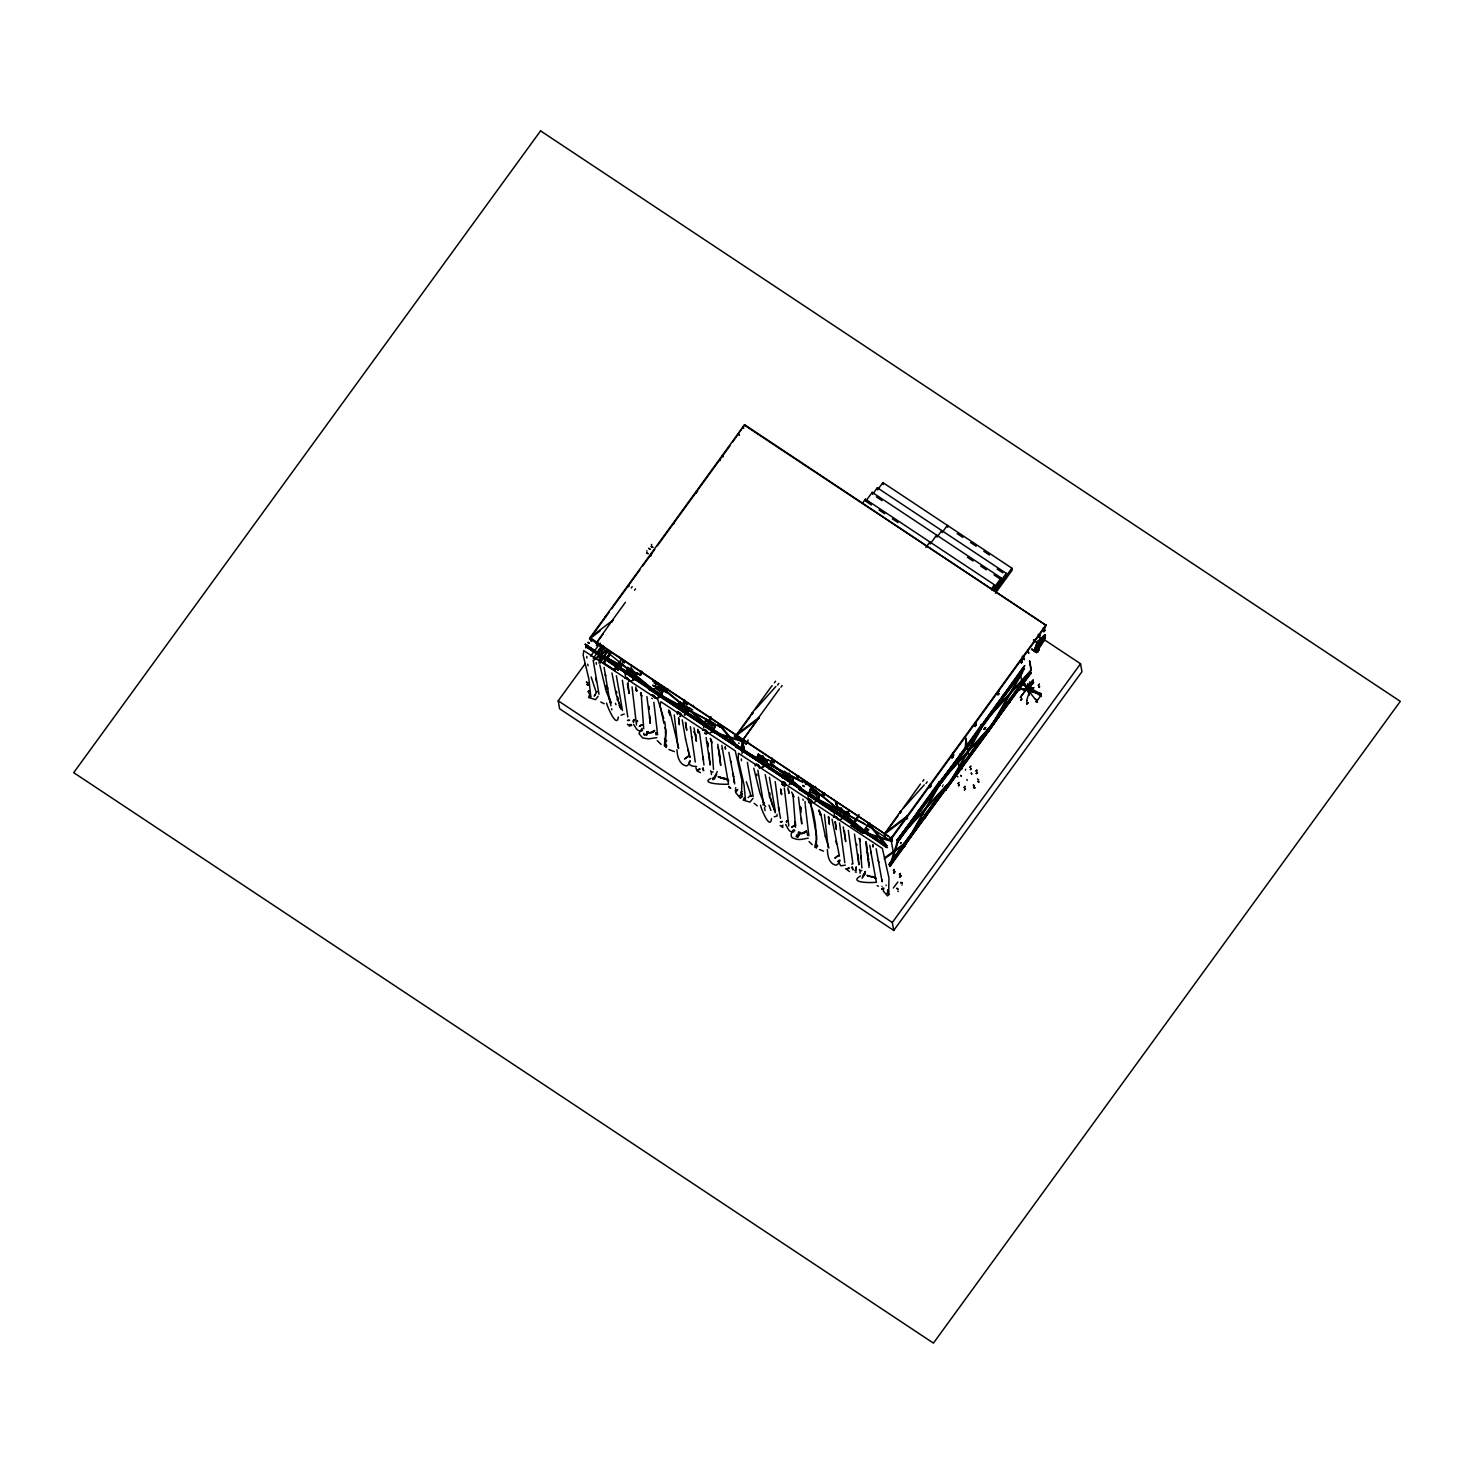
<?xml version="1.0" encoding="UTF-8"?>
<svg xmlns="http://www.w3.org/2000/svg" width="1474" height="1474" viewBox="0 0 1474 1474"><rect width="100%" height="100%" fill="white"/><g stroke="black" fill="none" stroke-linecap="round" stroke-linejoin="round"><path stroke-width="1.5" d="M827.448 849.411C827.43 854.072 828.351 863.174 835.445 865.146C838.614 865.735 842.373 856.689 838.098 861.313M854.809 870.342L855.933 870.379L856.283 866.859L856.154 868.518M856.154 869.642L856.173 867.965L855.731 869.439M1038.562 648.652L1038.138 649.592A30.254 6.117 -56.4 0 1 1039.262 644.322L1039.631 642.498M897.482 839.867L896.671 840.806L897.021 839.83M939.62 782.454C938.072 784.721 940.007 782.676 938.956 783.081L982.053 727.198M1008.474 700.887L987.267 730.588L1030.713 670.633L988.391 731.859M589.416 693.351L588.918 693.572M657.607 734.715L653.848 702.269M882.226 888.564L883.037 888.122L881.894 889.227M959.371 784.905L958.395 785.863M969.984 767.051L970.961 766.111L969.966 767.309M1020.782 699.837L1021.832 698.897L1020.856 700.095M1032.242 681.117L1033.182 680.214L1020.321 697.405L1033.09 680.14L1026.752 700.15M585.786 647.86L586.191 646.883L651.084 690.237C651.434 690.182 650.937 689.427 651.158 690.201M597.191 644.451C596.436 644.138 595.791 647.823 597.596 643.585M742.03 753.693L742.712 741.606L744.61 750.708L742.564 742.546M744.002 740.611C739.948 747.3 746.36 730.993 741.625 748.608M885.524 834.929L884.787 836.882L885.8 835.15M885.856 846.481L886.408 847.476L866.786 833.842M864.575 832.442L886.998 845.726L863.709 832.442L832.921 811.455M886.353 846.813L887.495 847.568L886.261 847.145M889.614 864.39L902.475 845.744M890.241 862.88L888.859 864.759L904.575 843.054L890.259 865.072M892.028 841.378L890.296 840.401M891.991 841.47C890.996 840.069 892.139 838.19 891.733 841.47M894.331 858.181L891.236 840.641C892.894 837.951 891.125 842.465 890.978 840.438M897.869 882.023L893.299 887.993M959.261 767.235L957.566 758.207M960.901 775.416L961.103 775.748M965.839 738.013L968.842 756.033L965.433 738.787M965.525 770.128L965.507 769.299M966.926 779.488L967.165 780.483M971.366 773.095L971.845 774.182L971.219 773.187M1020.174 672.641L1021.758 681.099M1030.197 682.112L1029.368 694.254L1024.098 683.033M1024.872 665.658L1024.375 665.787M1028.299 652.429L1028.981 653.148L1028.06 652.098M1029.349 693.241C1024.006 666.266 1032.463 710.579 1028.207 689.04M1029.497 660.905L1030.879 669.564M1029.018 693.499L1024.504 683.402M1034.011 687.732L1023.675 689.371M744.075 740.685L743.154 741.956M891.015 840.677L892.396 839.056L891.365 840.309M961.251 776.282L960.679 775.453M1027.802 652.171L1028.004 652.595M1039.539 643.733L1041.123 640.471M793.03 794.689L795.499 827.283M1037.678 648.634L1037.936 646.312L1045.084 636.713M637.45 721.726L637.505 720.546M605.151 617.219L605.906 616.685M736.226 735.747C737.553 732.412 735.95 737.203 736.355 734.863L751.574 713.913C752.846 712.974 750.413 715.037 752.919 712.826M998.414 691.896C999.722 689.463 995.834 694.604 998.617 691.767M1044.089 629.14C1042.413 626.247 1043.758 629.269 1044.513 629.14M747.373 762.371L753.196 796.55M1039.078 649.168L1037.272 652.282L1038.341 650.845M1045.25 635.663L1044.624 636.197A29.701 6.007 -56.4 0 0 1040.847 639.587L1039.741 639.329L1036.959 643.106A29.738 6.025 -56.4 0 0 1035.153 651.655L1036.093 651.121M593.138 660.039L598.997 694.236M965.175 749.934L965.857 739.082M1028.907 692.946L1029.607 682.112M1043.887 640.932L1045.435 635.11M605.188 617.256L605.777 616.261M987.912 729.243L988.686 728.414L987.764 729.464M1039.336 641.687C1043.113 637.726 1039.52 643.604 1039.557 641.89M939.786 783.652L939.196 786.158L939.712 783.671L897.076 842.925L898.421 840.825M589.25 690.827L588.181 691.969L589.25 690.864M595.312 694.844L594.243 696.06L597.154 691.601M735.839 787.613L735.397 788.295M741.643 791.759L740.998 792.865M888.343 889.817L887.477 890.941L888.435 889.872M893.391 870.6L894.386 869.384L893.631 870.36M899.453 874.616L900.43 873.4L899.527 874.653M899.84 876.883L900.835 875.685L899.932 876.919M957.989 783.578L959.058 782.473L958.082 783.652M965.433 788.701L964.438 789.861M965.009 786.563L964.051 787.669L964.954 786.361M970.518 769.649L970.813 768.857M976.341 773.518L977.409 772.394L976.341 773.5M1032.592 683.66L1033.514 682.407M1038.415 685.502L1039.317 684.268M598.131 696.281L595.514 699.634L588.55 697.497L589.582 694.973L590.834 696.889L588.845 678.888L583.188 655.211L583.759 650.605L657.809 699.45L663.761 718.538M900.54 811.492L900.338 812.653M589.582 638.832C591.406 636.326 590.374 640.306 589.95 637.874C590.577 638.758 589.416 636.621 591.442 639.366L621.623 663.834L619.983 662.729M713.195 778.585L713.342 777.535L712.955 779.672L717.322 771.528M889.799 866.141L890.646 864.998L889.577 866.233M924.511 815.638L925.69 814.256L903.359 844.473L890.517 865.606M1027.231 700.647L1026.623 701.771M1036.959 649.684L1037.328 647.989L1038.673 648.597M794.781 830.82C793.767 826.398 787.761 837.637 793.878 838.374C799.129 840.917 804.859 838.448 808.249 838.153M610.07 654.051A34.068 6.891 -56.4 0 0 610.66 653.185L610.844 651.674L603.05 662.766L614.842 670.467A34.068 6.891 -56.4 0 0 617.237 667.353M1044.55 638.813L1045.342 634.833L1044.292 635.147M625.916 671.794L625.713 672.439M625.989 672.715L625.326 673.692L627.758 667.409L636.989 673.544L635.036 679.33L635.81 678.335M660.628 696.336L661.347 695.231L660.665 696.354M661.918 695.746L660.665 697.147L663.116 690.882L655.414 685.779M678.022 707.852L678.537 706.967M704.167 725.226L704.793 724.508M704.904 724.268L704.167 724.305M713.637 729.962C712.439 731.251 716.567 730.846 713.25 729.685L684.784 706.138M756.604 758.576L755.849 759.534L757.157 758.852M756.402 759.847L756.346 758.613M765.117 765.669L765.835 764.564L765.153 765.688M765.651 766.038L766.056 765.227M783.284 776.19L781.975 776.816L782.731 775.766M782.049 777.682L784.481 771.418L793.712 777.535L791.28 783.818L792.33 782.805M817.351 800.29L818.07 799.24L817.444 800.327A5.325 2.985 41.6 0 0 814.956 794.191A5.325 2.985 41.6 0 0 809.097 793.933M818.66 799.663L817.407 801.137L819.839 794.873L810.608 788.737L808.157 795.02M834.763 811.898L835.168 811.087A5.325 2.985 41.6 0 1 840.512 811.124A5.325 2.985 41.6 0 1 843.92 817.038L844.233 816.633M844.657 817.315L844.215 817.517M740.998 748.387L742.399 741.956M786.453 822.179L786.784 820.686L786.471 821.644M737.111 737.203L736.65 738.106L737.461 736.263L736.613 738.179L737.7 736.41M833.547 807.255L798.742 789.124L863.819 830.71C868.518 832.957 860.319 828.019 864.446 831.041L886.206 845.486M890.701 840.641L891.696 841.304M940.136 783.947L896.708 840.401M1022.919 671.038L981.592 725.226L1024.135 666.285L1003.37 695.378M980.855 726.332L981.647 724.416L960.901 753.767M939.362 783.357L981.813 727.474L980.965 728.23M1024.356 659.523L1023.14 658.27M1031.284 670.025L1029.773 661.089M650.955 554.924L650.568 556.232L650.937 555.182M958.984 784.905L958.634 785.624M1033.495 640.158L1039.299 644.212L1033.624 639.882M644.857 735.434L645.133 734.273M684.636 703.632L685.17 703.909M711.316 721.56L710.523 721.026M788.737 773.187L789.622 773.647M814.864 790.525L815.73 790.967M748.055 797.6L749.032 796.9M736.779 738.05L737.387 736.742M889.541 864.243L890.093 862.824M715.553 775.748L716.659 774.292L714.337 779.193M797.084 834.708L796.476 836.698M782.934 825.072L782.399 826.988L782.178 825.753M1039.059 649.905L1038.617 648.763M618.325 717.009C616.98 728.911 607.601 707.428 606.551 703.08M629.988 725.097L629.545 724.489M897.703 839.719L939.362 781.552C940.154 781.22 939.012 782.657 939.362 781.552M904.428 842.999L903.267 845.192L903.58 844.178M903.046 845.044L966.004 759.257M903.544 847.2L946.584 785.292L891.015 864.114L897.611 843.294M903.857 846.629L947.045 787.429L924.88 817.738L925.93 816.246M919.131 809.908L918.081 811.4L1023.822 669.03C1023.675 670.136 1025.388 667.98 1023.601 669.491M919.5 812.008L918.376 813.464L919.444 811.934M945.516 786.748L946.64 785.292L945.571 786.766M945.866 789.769L987.543 729.667L945.497 790.377L989.128 730.57L967.441 759.902M961.048 756.088L960.071 757.212L960.348 756.291M981.223 725.3L982.218 724.158L981.316 725.374M981.721 724.747L980.671 726.203L981.813 724.95M988.538 728.359L987.175 730.478L987.967 729.225M1003.186 695.249L1002.173 696.76L1003.168 695.194M1003.186 697.497L1002.541 698.823L1021.629 672.899M1009.801 699.616L1008.603 700.998L1009.727 699.542M1010.169 701.716L1009.469 702.398M1023.122 667.777L1023.767 667.077M1009.911 701.513L1031.155 672.789L987.396 732.467M1035.817 649.721A29.112 5.896 -56.4 0 1 1036.056 648.173L1038.415 649.758L1037.991 648.763A29.738 6.025 -56.4 0 1 1038.267 646.515M771.547 818.678C770.073 830.452 761.395 809.502 760.51 805.246M633.452 722.647L634.244 719.478L632.807 721.118M962.301 768.673L960.458 768.065M1022.698 658.381L1024.375 659.486L1022.845 658.178M1024.67 683.273L1023.564 682.315M1023.048 689.979L1028.281 689.113M626.045 673.065L627.758 667.409M630.688 668.846L631.756 665.437M636.989 673.544L634.557 679.809L635.791 678.409M641.54 671.941L640.471 675.35L637.21 673.176M641.909 671.518L640.656 675.147L637.394 672.973M663.116 690.882L660.886 696.17M667.648 689.261L666.58 692.688L663.318 690.514M667.833 689.058L666.764 692.467L663.503 690.311M684.618 705.143L679.993 702.085L677.561 708.349L678.777 706.93M679.993 702.085L678.298 707.723L677.893 706.728M682.923 703.522L684.36 699.689M686.147 706.157L689.224 708.202L686.792 714.485L688.008 712.937M688.671 710.026L687.013 713.508M703.688 725.687L706.12 719.404L715.351 725.54L713.453 731.38L714.061 730.183L648.873 688.782L714.687 730.514L830.912 808.268M704.425 725.061L706.12 719.404M709.049 720.86L710.486 717.027M715.351 725.54L712.919 731.804C712.808 727.843 717.083 733.665 713.25 729.704M755.922 760.344L758.355 754.08L767.604 760.197L765.817 765.964M756.659 759.718L758.355 754.08M767.604 760.197L765.153 766.48L766.406 765.08M771.068 762.003L772.136 758.594M772.505 758.189L771.252 761.8L767.991 759.644M782.712 775.914L781.975 776.816L782.694 775.766M782.786 776.853L784.481 771.418M793.712 777.535L791.685 782.583M798.263 775.932L797.194 779.341L793.933 777.185M797.379 779.138L798.632 775.527M808.563 793.767L809.134 793.638M808.894 794.191L810.608 788.737M818.162 800.529L819.839 794.873M823.321 796.679L824.39 793.27M823.505 796.476L824.574 793.067M834.708 810.608L834.284 812.34L836.716 806.075L845.965 812.211L844.381 817.738M836.163 807.899L834.487 811.363M845.965 812.211L843.515 818.475L844.768 817.075M599.034 659.947L602.977 647.418L598.149 654.364M599.31 661.568L603.916 646.957M890.093 864.63L896.671 843.754M897.777 891.015L898.292 891.494M902.143 884.971L901.959 885.082M957.271 776.485L957.971 776.872M978.773 779.857L977.483 778.991M1019.197 688.487L1039.317 693.812M1041.344 696.428L1023.343 684.452L1041.068 694.033L1020.284 688.192M1040.589 696.189C1042.873 693.314 1034.103 703.835 1037.254 702.048M596.196 643.198L610.549 622.894M611.323 622.175L612.834 619.964L611.36 622.212M612.465 621.033L611.507 621.494M629.287 585.712L628.569 586.707M650.771 554.408L651.987 552.824L650.9 554.482M697.626 491.432L697.036 491.505M752.311 713.692L751.851 713.95M751.556 714.227L752.698 712.624L751.98 714.208M758.76 718.243L757.691 719.183L758.87 718.041M779.488 688.8L757.562 719.109M885.542 832.718L884.253 834.192L899.932 812.34C902.936 809.355 897.298 815.914 901.259 811.253M899.49 813.261L920.439 784.021M900.632 811.584L899.969 812.727L901.093 811.087M906.455 817.001C909.44 812.469 904.594 820.778 906.897 816.08M906.768 819.102L907.634 818.125M930.886 786.195L929.67 787.761L930.831 786.121M951.983 757.912L953.033 756.991M976.046 724.987L974.959 726.59L975.972 724.895M998.064 692.08L998.801 690.698M998.211 694.53C998.69 693.462 998.875 693.757 998.672 693.701M1043.463 629.545C1044.292 627.537 1044.2 629.877 1043.868 628.421M1043.832 631.646L1045.084 630.098L1043.905 631.72M1038.433 644.414C1038.286 640.103 1041.621 644.599 1037.659 641.724M1038.47 645.612A29.738 6.025 -56.4 0 1 1039.096 643.585L1039.225 643.677A29.738 6.025 -56.4 0 0 1038.12 648.855M1044.679 638.482L1044.347 640.213M617.809 665.677L585.325 644.359L710.044 727.511L684.489 706.599M585.289 644.378L587.094 645.336L585.344 644.359M588.034 642.517L589.416 643.438L588.163 642.332M650.163 549.47L648.56 548.273L650.255 549.305M651.232 546.559L652.632 547.351L651.471 546.246M739.027 434.664L738.216 434.185L739.432 435.254M650.163 687.842C647.104 686.921 650.679 687.529 649.057 687.639L713.784 730.127M650.052 687.308L651.729 688.45L585.712 646.404L650.716 688.118C651.545 687.99 649.739 687.289 651.655 688.524M653.811 686.276L652.908 685.281M654.18 683.088L656.704 684.139L655.046 683.678M806.554 784.463L805.32 783.578M864.464 831.06C864.372 830.433 863.598 830.249 863.893 830.691L799.092 787.779C799.405 788 799.719 787.079 799.148 787.742M865.662 827.78C869.328 830.673 864.133 826.472 866.565 828.333M586.412 647.252C586.818 646.515 587.113 647.989 586.062 646.699M591.258 640.527L591.793 641.411L590.503 640.527M646.92 550.815C646.975 551.073 646.386 550.779 646.865 551.092M647.16 553.303C647.418 552.805 647.031 553.34 647.215 553.008M651.582 544.606C651.195 544.551 651.674 545.03 651.563 544.44M623.41 662.36C622.083 660.721 624.939 663.447 623.465 662.084M722.96 456.811L722.278 456.074L723.181 456.461M649.057 687.603L650.034 687.934L649.094 687.492M649.702 689.39L650.366 690.108L648.707 689.058L715.701 733.444L681.154 710.413M682.978 705.346L652.871 680.767L654.64 681.596M653.811 680.988L653 680.509L654.511 681.854M655.838 683.439L656.704 684.139M682.388 709.491L680.785 708.312M682.794 711.481L653.719 691.988L683.217 707.612M686.202 702.656C686.921 702.766 685.76 702.637 686.258 702.361M714.485 730.92L713.158 729.796L714.89 730.791M713.619 731.73L802.206 790.433L800.456 790.138M715.166 733.26L714.245 732.062L737.111 745.439L735.415 744.739M718.409 724.195C722.297 724.784 717.046 726.59 718.667 723.955M720.012 724.932L717.598 723.716M719.423 726.406L720.436 726.94L718.409 725.724M736.742 745.42L735.305 744.573L736.871 745.328M741.164 739.193L739.819 738.382L741.053 738.714M740.888 738.658L739.93 738.271M741.275 740.556L741.827 741.514L740.703 740.317M768.654 766.388C768.857 766.904 768.065 766.093 768.415 766.591M800.216 789.824L799.387 789.235L864.409 830.581L863.285 829.807M802.998 780.667L806.204 782.418L804.657 781.128M836.329 802.63C837.343 803.625 834.431 801.469 837.029 803.183M837.416 805.338L835.813 804.159L837.416 805.283M865.164 833.178L863.653 831.833M869.218 823.653C869.531 825.845 868.241 823.376 869.992 825.072M889.356 839.996L868.389 826.066M868.812 825.974L870.36 827.172M885.948 844.731L886.611 845.376M1027.894 650.439C1027.82 650.605 1027.802 650.439 1027.802 650.568M1044.016 630.872L1043.26 630.117L1044.347 630.743M611.747 622.028L612.521 620.628M736.208 735.673L737.129 734.236L736.429 734.844M1044.476 638.537L1043.168 641.264M903.193 845.099L903.654 844.16M904.207 844.086L904.649 843.146M942.512 786.453L942.494 786.305M985.738 727.419L984.872 728.653M984.779 728.819L984.872 728.101M1030.823 670.725L987.617 732.633L988.372 731.196M1041.068 640.674C1038.267 637.45 1041.676 641.632 1039.833 642.48M1040.257 641.411L1041.013 640.379M647.012 732.449C649.684 734.328 656.593 728.801 652.337 732.246L654.751 730.422C650.108 736.245 646.57 729.096 646.81 735.047M630.338 724.711L631.277 724.434M611.71 621.604L612.521 620.591M757.728 719.165L758.668 717.709L758.005 718.925M758.226 718.17L758.539 718.575M1038.267 642.959L1038.046 643.825A29.738 6.025 -56.4 0 0 1036.111 652.3L1037.549 651.932L1036.148 651.563M1038.617 642.369L1038.691 643.843M1038.083 643.364L1037.917 643.751A29.738 6.025 -56.4 0 0 1036.24 652.374L1037.475 651.987M1039.704 640.582L1037.696 643.069A29.112 5.896 -56.4 0 0 1037.254 644.212M865.201 871.908L862.53 877.177M883.829 888.159L883.276 891.051L887.569 895.897L889.522 893.999L887.016 893.373L888.656 891.309L888.988 878.043L882.392 848.49L811.732 801.801L810.995 805.541L816.67 836.034L816.227 848.121L817.646 845.56M865.422 871.392L864.151 874.395L865.146 872.129M684.894 758.705L688.726 756.015L684.489 758.963M903.562 844.731L903.58 844.307M594.556 695.231L595.072 695.083M798.687 832.018L798.189 833.178M868.72 824.206L867.633 823.819L869.255 824.169A34.068 6.891 -56.4 0 0 869.715 823.211M716.419 775.103L716.18 775.379M586.836 684.47L588.218 685.226L586.947 684.341M902.106 883.479L900.927 882.429L902.272 883.221M1019.695 690.477L1019.05 690.09M973.559 787.245L974.885 788.019L973.595 787.079M1035.798 701.421L1037.18 702.177M903.359 844.473L904.354 843.718L903.451 844.934M635.312 679.201L635.773 678.261M1038.857 649.279L1037.033 648.21M591.442 639.366L590.061 637.652L744.61 424.696L1046.227 625.437L891.678 838.393L590.061 637.652L589.563 638.776M654.64 681.006L656.28 682.112M739.93 740.814L716.751 733.794L800.732 788.221C800.032 786.803 801.764 789.567 801.027 787.816L736.447 747.336M736.668 746.968L735.729 746.544L737.369 747.705M770.386 764.951L772.026 766.038L735.821 746.378M804.436 781.496L802.906 780.87L803.864 781.294M801.119 790.34L802.077 790.69L799.7 789.824M805.504 781.57C806.407 782.362 803.514 780.151 806.296 782.252M889.983 838.209L891.494 839.554M884.916 833.529L884.326 834.266L885.487 832.663M868.37 823.948L870.047 824.979L868.26 824.15M1039.87 641.319L1039.962 639.476A30.493 6.172 -56.4 0 1 1044.44 635.257M642.388 730.514L641.945 728.377L638.979 733.573L642.609 737.94L648.505 738.861L656.833 737.682M666.745 745.439C664.663 756.402 666.561 720.897 664.166 721.376M896.929 840.18L898.256 838.909M904.483 846.131L904.778 845.044M945.516 790.414L945.755 788.737M985.074 728.23L984.171 729.446L985.222 728.23M987.985 732.025L989.036 730.514L988.225 731.675M752.735 712.661L752.33 713.619M952.02 757.949L953.162 756.365L952.204 757.323M882.668 888.84L882.06 889.117M1043.555 639.992L1042.855 641.135M921.526 815.49L904.336 846.647L890.333 865.92M922.429 813.906L937.501 787.485L919.647 812.119M921.95 815.822L906.879 842.262L924.732 817.628M922.853 814.256L939.693 784.758M963.167 759.239L946.326 788.719C945.387 792.367 946.769 785.771 946.676 788.314M965.138 755.775L979.141 731.233L961.288 755.867M948.501 785.992L963.591 759.571M964.493 757.986L981.334 728.506M988.796 730.33L1005.636 700.85M1006.521 699.266L1021.611 672.844M1006.06 701.182L990.97 727.603L1008.842 702.987M1006.963 699.616L1022.68 672.089M852.396 863.782L851.64 864.022M1019.879 688.782L1018.737 688.045L1019.787 688.561M870.01 825.035L867.799 823.597L869.218 824.316M1039.631 642.811L1037.862 641.43M897.555 839.683L898.053 838.78L896.855 840.438M959.629 755.038L960.643 753.564L959.648 755.093M924.861 817.702L926.004 816.338M981.094 725.54C983.14 722.868 979.805 727.235 981.444 724.987M962.927 757.268L963.978 755.757L962.927 756.659M987.211 730.496L988.722 728.488L987.691 729.612M1023.453 669.841L1023.822 669.417M1030.05 674.226L1030.787 673.618M597.302 641.577L596.141 643.18M597.67 643.677L596.749 645.115M631.259 587.997L632.199 586.652M674.373 523.104L673.268 524.247M634.539 590.171L635.478 588.845M622.286 659.504L623.944 660.647L622.304 659.56M714.024 730.367L713.121 730.846M714.319 732.596L713.527 731.896L715.074 732.633M751.206 714.835L752.237 713.453M739.948 738.161L741.643 739.174M774.384 682.812L775.545 681.228M777.664 685.005L778.825 683.402M780.944 687.179L782.104 685.576M773.058 760.216C774.9 761.063 771.363 759.478 773.224 759.994M832.055 811.087L832.736 811.732L803.754 792.109M922.742 781.257L923.903 779.654M926.022 783.431L927.183 781.846M929.302 785.605L930.462 784.021L930.076 784.942M898.016 839.148L897.095 840.051L898.016 838.743M952.444 756.236C955.447 752.366 951.688 757.691 953.107 755.628M975.677 722.886L974.517 724.489L975.622 722.813M939.878 784.942L939.03 786.103L940.025 784.979M997.401 693.093L998.395 691.509M1020.892 660.61L1021.832 659.375L1021.04 660.407M946.253 786.821C944.871 789.419 945.847 786.49 945.921 787.706L987.691 729.98M1038.986 634.981L1039.944 635.423L1039.096 635.036M946.253 789.124L945.553 790.433M966.87 758.852L966.833 758.686M736.226 789.806L735.415 790.783M900.835 875.722L899.951 876.809L900.817 875.851M964.53 789.917L965.433 788.664M977.336 772.358L976.433 773.592L977.317 772.487M1032.758 683.733L1033.587 682.48M1038.322 685.428L1039.225 684.176M737.7 734.605L756.973 719.957L742.914 739.966L757.268 720.325M952.057 754.964C952.554 755.683 952.075 754.448 952.37 755.075M1030.75 670.652L1029.497 672.052L1030.381 671.296M604.395 661.347L609.978 653.682M900.854 842.557L900.559 843.515L901.093 842.723M943.157 785.089L943.12 784.942M945.903 787.687C945.811 786.158 945.202 789.143 946.068 786.748M984.964 727.916L984.079 729.354L985.516 727.622M1043.924 640.932L1043.481 641.558A29.885 6.062 -56.4 0 1 1039.059 648.192L1038.23 649.039M891.346 837.785C893.576 834.947 889.577 840.696 891.438 837.693L1046.098 624.755M600.158 663.153L608.486 650.089M632.07 669.104L632.88 669.638M658.196 686.442L659.007 686.976M762.684 755.775L763.495 756.309M841.046 807.77L841.857 808.305M843.773 817.001L844.197 816.559M1042.136 642.24L1039.907 645.557M1045.195 637.505L1044.587 635.368L1042.8 636.731M616.058 667.298L617.974 670.209L619.172 668.496M749.345 743.541L749.289 743.707A16.085 3.28 36 0 0 749.437 743.578M864.63 831.999L866.196 833.05L868.462 830.009A16.085 3.28 36 0 0 868.739 829.107M647.989 731.988L648.302 731.528M904.004 846.352C905.331 844.51 903.009 848.656 904.796 845.56M953.199 755.536L953.678 754.706L952.554 756.328M897.555 842.059L897.058 842.907L898.108 841.396M921.84 812.874L922.356 812.063L921.508 813.298M1003.352 697.681L981.795 726.793M1024.375 668.791L1023.509 669.933M964.162 758.226L963.296 759.368L963.812 758.52M903.802 846.887L904.852 845.8M628.55 584.957C628.329 585.325 628.937 584.736 628.679 585.049M696.612 492.371L696.447 493.071M737.037 737.111L736.576 737.663M796.421 836.348L796.992 835.297L796.255 836.311M971.108 768.617L970.371 769.575M1036.535 649.113L1038.507 646.736L1037.106 648.892A30.254 6.117 -56.4 0 1 1037.346 646.607L1038.415 647.307M1038.396 647.712L1039.152 646.644A30.493 6.172 -56.4 0 1 1038.451 647.934M797.674 836.992L800.069 832.239C796.273 837.729 815.509 827.743 801.524 833.123M609.002 612.41L590.19 638.334L591.571 639.108L590.355 638.168M611.692 608.707L639.919 569.83M642.609 566.127L654.696 549.452M657.386 545.749L729.962 445.756M732.652 442.053L744.61 424.696M587.776 682.978L586.486 682.13M1039.962 693.333L1040.828 694.107L1039.686 693.37M1036.996 702.103L1035.909 701.274M652.724 547.222L651.397 546.246L652.65 547.351M612.668 619.854L625.418 602.313M596.915 642.517L603.253 633.783M1042.358 638.426L1080.553 663.761L1081.953 671.702L893.723 930.444L559.604 708.754L558.204 700.795L585.289 663.576M590.706 656.114L600.194 643.088M598.223 650.568L602.037 645.317M593.267 658.233L595.754 654.824M598.223 651.416L601.945 646.312M597.32 654.419L602.405 647.418M598.868 663.042L607.546 651.121M611.323 651.987L603.511 663.079M610.144 653.959L604.358 661.992M614.345 670.265L620.83 660.96M653.553 681.08L654.622 681.633M862.732 502.855L865.422 499.189L994.379 584.754L994.729 586.744M871.447 504.956L865.772 501.178L872.184 492.334L1001.159 577.919L1001.509 579.908L993.918 574.86M1006.613 575.339L1006.263 573.349L877.306 487.783L872.534 494.324L872.184 492.334M995.411 593.23L1012.196 570.143L1011.846 568.153L882.889 482.569L877.656 489.773L877.306 487.783M751.924 713.305L772.081 685.594M750.063 716.88L737.94 733.536L757.194 718.815M737.461 747.465L736.079 746.784M748.129 739.93L746.065 744.02A34.068 6.891 -56.4 0 0 747.852 741.717M925.875 547.499L929.891 541.971L930.241 543.961L936.672 535.117L937.022 537.107L941.775 530.566M942.126 532.556L947.358 525.37L947.708 527.36M800.548 789.99L799.498 789.696M830.728 808.544L832.46 809.521L830.765 808.452M991.707 588.439L994.379 584.754M831.096 810.645C834.266 812.321 830.378 810.534 831.944 811.032M992.057 590.429L1001.159 577.919M993.587 590.779L1006.263 573.349M995.024 591.277L1011.846 568.153M864.261 831.778A34.068 6.891 -56.4 0 1 863.064 833.307L851.272 825.606L859.066 814.514M852.488 823.929L856.56 818.346M858.126 816.301L851.751 825.919A34.068 6.891 -56.4 0 0 852.967 824.279M854.312 822.381L857.02 818.641M868.591 823.487L862.603 832.994A34.068 6.891 -56.4 0 0 863.193 832.239M866.454 827.411L862.566 833.105M898.403 815.306L886.279 831.962L905.533 817.241M1022.385 656.243L1023.988 657.422L1022.422 656.556M1038.304 634.336L1039.815 635.257L1038.359 634.668M918.21 811.492L900.338 836.053L920.992 813.279M959.85 755.222L941.96 779.801L962.614 757.028M1002.32 696.852L984.429 721.412L1005.084 698.639M898.624 841.009L918.578 813.593M940.652 783.357L981.371 727.382L981.039 728.303M1004.126 696.096L1023.84 669.012M941.591 782.915L960.219 757.323M982.734 726.369L1002.689 698.952M925.432 814.053L943.305 789.493L922.65 812.266M967.073 757.802L984.945 733.223L964.291 755.996M1009.543 699.413L1027.415 674.834L1006.76 697.626M1022.753 682.222L1024.154 682.923M948.501 785.937L966.962 760.639M1023.951 684.599L1023.546 684.618M897.942 889.154L896.708 888.232L897.998 889.117M1036.738 699.929L1035.393 699.173L1036.793 699.892M1040.183 693.314L1040.423 693.499M977.888 781.275L979.104 782.233L977.833 781.367M1040.183 693.922L1041.068 694.033M893.723 930.444L892.323 922.503L1080.553 663.761M974.627 788.019L973.632 787.54L974.756 787.724M689.261 761.616C692.172 757.673 688.542 767.217 685.686 765.78C678.409 763.735 677.119 754.485 677.008 749.584M1037.972 650.789L1037.309 652.19L1035.927 651.342A29.112 5.896 -56.4 0 1 1035.835 650.937M743.246 739.506L743.504 738.456M882.023 886.316L881.968 886.39M976.746 770.239L975.862 771.215L976.93 770.036M939.749 781.865L939.657 781.717M1005.618 698.658L1006.447 697.368L1005.397 698.897M619.762 667.722L620.241 667.169A16.085 3.28 36 0 0 620.204 665.4M897.777 839.038L897.021 840.217M1037.972 641.282L1038.93 641.927M1037.088 652.098L1032.058 649.113M1036.591 648.542L1035.264 648.339M634.999 678.077L634.502 679.017L635.552 678.445M808.6 793.27L808.655 794.431M885.395 835.684L884.824 836.753L885.469 835.703M597.836 652.632L603.363 646.036M598.315 652.871L603.843 646.275M720.141 459.814L720.086 460.57M631.793 671.444L632.364 670.486M657.699 688.634L658.491 687.805M709.934 723.31L710.744 722.481M762.279 758.06L762.979 757.139M736.152 789.806L735.342 791.096M788.295 775.306L789.106 774.476M814.422 792.644L815.214 791.814M840.548 809.963L841.341 809.134M1032.279 681.449L1033.163 680.417L1032.426 681.043M649.26 687.253L648.376 686.884L650.016 687.971M864.575 830.746L863.138 829.936M868.333 826.066L870.452 827.061L869.144 826.38M864.206 832.828L865.422 833.05M1038.175 641.024L1039.244 641.945M998.985 690.772L997.364 693.075M755.149 709.657L775.895 686.46M903.507 808.102L924.235 784.887M1006.318 697.276L1029.386 671.923M982.458 724.342L1005.526 698.971M963.849 755.665L986.917 730.312M939.988 782.712L963.056 757.36M922.227 811.916L945.276 786.563M898.348 838.982L921.416 813.611M926.004 816.283L924.935 817.812M1021.464 699.634L1021.685 699.044M894.423 871.779L893.944 872.995L894.386 871.779M1038.765 643.769A29.112 5.896 -56.4 0 0 1036.996 652.134L1037.254 652.245M817.057 845.155L814.717 847.126L816.449 839.867L815.362 823.819L812.948 810.847L808.802 799.645L738.474 753.269L738.142 759.11L744.002 784.721L745.476 799.498L744.315 797.637L743.246 800.142L749.934 802.096L752.993 798.374M666.119 745.015C661.329 751.887 668.772 729.685 664.663 727.622M624.276 714.061L621.051 715.13M704.277 723.789L703.706 724.858L704.646 724.305M1039.502 639.882L1040.884 638.5M860.521 876.035C848.103 882.779 870.747 883.037 876.551 882.226M862.106 878.246L864.962 873.363L864.004 875.556L864.685 873.861L863.138 874.985M1031.874 649.279L1036.572 652.614M650.181 687.197L651.674 688.432M631.83 725.263L629.453 726.148L627.408 724.158M740.869 792.459L741.754 791.575M803.993 832.884L806.352 831.023L803.993 832.884L804.767 832.276M887.588 890.664L888.582 890.13L887.569 891.033M759.331 717.046L758.447 718.428M838.595 855.454L834.837 858.181L838.061 855.749M639.384 726.295L642.627 724.692L640.49 725.448M591.535 636.473L610.789 621.807M591.295 637.616L600.047 630.946M886.058 833.05L905.312 818.383M710.892 778.419C699.468 783.707 724.176 784.721 728.69 784.113M987.267 730.588L988.059 729.04M594.427 658.952L607.159 649.721M594.243 660.02L606.975 650.789M884.474 857.905L902.659 844.731M884.308 858.992L902.475 845.8M639.55 726.221L640.877 725.282M1010.04 701.624L1009.708 702.564M848.913 867.707L846.942 868.941L849.171 868.315M699.726 768.709L697.718 769.925L700.039 769.354M1036.369 652.466L1031.542 649.352M749.547 795.886L751.758 795.978M762.869 804.712L763.587 804.325M617.974 670.209L618.067 670.136A16.085 3.28 36 0 0 617.385 667.298L616.869 666.874M866.196 833.05L866.307 832.976A16.085 3.28 36 0 0 865.883 830.525M964.493 786.913L964.586 787.098M742.141 793.786L741.404 795.149L742.141 793.767M782.399 821.442L780.262 821.81L781.681 821.958M629.656 720.086L627.445 720.418L628.901 720.565M741.293 740.574L741.919 741.385L740.519 740.611M713.048 771.823L711.316 772.487L711.445 774.605M1028.741 689.003L1033.237 688.026M1023.748 690.219L1033.311 688.118M714.374 730.478L713.471 729.906M793.878 831.907C788.59 832.681 788.258 828.314 785.642 824.463M641.798 730.993C636.879 731.528 636.105 728.082 633.673 724.471M939.693 783.984L897.629 839.498M856.523 872.074L855.288 872.037M737.829 789.382L735.655 792.625L740.445 798.282L742.435 796.402L739.819 795.702L741.533 793.675L741.901 780.446L735.25 750.856L660.886 701.716L660.076 705.401L663.89 723.31M681.707 709.657L682.517 710.579L681.891 709.768M861.737 870.471L860.042 871.171L860.116 873.253M774.237 816.78L776.982 816.062L777.093 814.311M683.862 705.659L683.052 705.162L684.71 706.322L679.274 702.914M782.841 827.448L780.151 825.495M720.344 727.069L718.741 725.89L720.381 726.977M868.812 826.435L869.752 826.84L869.107 826.085M1021.758 662.452C1022.182 660.684 1020.837 663.89 1021.519 662.305M900.282 811.732L900.098 812.856M891.586 837.951C891.936 835.684 890.388 839.83 891.438 837.693M604.174 703.724L600.784 701.993M872.129 876.44C883.608 879.812 862.437 874.819 868.554 875.685M674.355 751.593L668.864 749.547M720.252 777.277L718.041 776.651L728.101 779.672L726.793 779.064M849.54 871.539L845.634 868.739M700.445 772.616L697.11 771.031L695.894 767.807M757.268 805.854L754.154 803.312M865.201 833.363L864.39 832.368M867.025 875.353L873.179 877.251M860.319 870.379L859.342 869.494M874.837 878.264L875.924 878.559M622.912 660.628L624.073 661.734L623.447 660.923M863.561 831.999L865.109 832.736M726.829 780.059L728.782 780.888M716.143 732.799L739.322 739.819M866.178 832.902L889.338 839.94M866.786 833.897L889.964 840.917M719.349 777.369L718.686 776.927M723.974 778.125L726.129 778.806M739.1 743.43L738.548 742.97M803.293 785.918L804.178 786.49L802.943 785.402M688.745 762.924C689.832 766.24 692.983 766.204 696.557 766.498M868.923 876.238L867.67 875.796M614.842 670.467L613.829 669.657L621.678 658.86L618.214 656.575M851.272 825.606L852.23 826.122A34.068 6.891 -56.4 0 0 852.838 825.366M819.581 849.558L823.45 851.143M729.427 787.577L730.772 788.24L728.782 786.674M1035.356 651.803L1034.693 649.039L1037.383 642.222L1039.704 643.401L1037.549 641.872M877.159 885.598L878.449 886.224M735.618 790.322L735.784 790.433M654.143 686.331L652.761 685.465M736.097 746.802L737.332 747.687M803.809 786.25L802.796 785.587M587.518 647.289L621.991 665.935L620.351 664.774M592.622 650.605L620.149 665.124M650.587 689.777L683.512 707.152M685.263 708.073L714.779 723.642M684.231 707.76L683.42 707.262L717.912 725.908M772.229 765.688L801.727 781.257M770.183 765.227L740.685 749.676L768.194 767.88M771.934 766.167L802.925 782.51M835.297 808.176L864.796 823.745M803.754 792.164L833.252 807.715M835.113 808.526L833.455 807.384L867.928 826.011M1044.237 628.956L1044.642 627.961L1044.532 629.103M624.313 662.747L622.654 661.605L624.313 662.692M719.183 724.268L717.709 723.513L719.92 724.674M773.979 760.75L772.339 759.663L773.961 760.695M804.693 781.073L806.333 782.233M837.048 803.238L835.389 802.096L836.237 802.759M1041.418 696.373L1040.791 696.004M960.569 767.862L961.84 768.728M587.776 683.015L586.486 682.167M743.817 428.197L743.375 428.215M715.535 732.873L735.913 744.628M866.362 828.406L867.357 828.812L865.606 827.835M684.36 707.999L685.06 708.368M681.909 710.929L681.099 710.45L682.757 711.537M1023.933 684.82L1027.083 688.376M957.197 533.643L962.891 537.42M970.482 542.45L976.156 546.228M983.748 551.258L989.441 555.035M997.124 569.056L1002.817 572.833M876.33 496.849L882.023 500.626M967.368 557.246L973.061 561.023M980.634 566.053L986.327 569.83M879.038 509.986L884.732 513.763M892.323 518.793L897.998 522.57M744.739 425.396L992.794 589.987M996.608 592.53L1046.227 625.437M1040.331 641.282L1039.465 641.208M1037.807 647.97L1038.894 648.707M1037.42 649.002L1039.059 649.923M1023.159 658.381L1024.338 659.468M597.818 643.401L653.148 680.122M656.98 682.646L739.027 737.092M742.841 739.635L887.845 835.85M746.065 744.02L734.218 736.023L735.231 736.834A34.068 6.891 -56.4 0 0 735.821 736.079M663.687 690.108L666.948 692.264M846.352 811.64L849.614 813.795M689.445 707.852L692.706 710.007M846.168 811.842L849.429 814.017M627.39 667.833L636.621 673.95M655.046 686.184L662.747 691.288M679.625 702.49L684.249 705.549M685.797 706.58L688.874 708.626M705.751 719.828L714.982 725.945M758.005 754.485L767.235 760.621M784.113 771.823L793.344 777.959M810.239 789.161L819.47 795.278M836.366 806.481L845.597 812.616M627.021 668.238L636.252 674.373M654.677 686.589L662.379 691.693M685.428 706.986L688.505 709.031M705.383 720.233L714.614 726.369M757.636 754.909L766.867 761.026M783.744 772.229L792.994 778.364M809.871 789.567L819.102 795.702M835.998 806.904L845.228 813.022M866.786 829.014L868.37 830.065M619.448 666.764L646.975 685.023M715.516 731.049L734.586 743.707L719.625 725.484M737.111 745.383L767.825 765.78M769.465 766.867L797.01 785.145L771.455 764.214M832.552 809.355L860.079 827.633M865.551 831.17L884.621 843.81L869.642 825.587M590.632 649.5L618.177 667.777M619.817 668.864L648.726 688.045M769.833 768.967L798.761 788.148M851.217 825.311L863.064 833.307M602.995 662.471L614.289 669.97M558.204 700.795L892.323 922.503M845.357 865.164L840.825 865.809L838.024 861.203M1044.071 630.596L1043.721 630.264M1023.527 684.544L1024.467 684.802M805.67 783.689L806.702 784.279M719.201 724.453L717.746 723.531M618.472 666.34C619.043 666.617 617.68 666.211 618.509 666.524M714.89 732.799C711.666 730.643 717.175 734.789 714.374 732.246M891.623 839.314L889.946 838.264M833.086 805.338L834.726 806.425L804.472 782.049M656.298 682.057L654.677 681.025M655.046 683.125L656.667 684.157M611.01 702.066L609.702 700.905M807.734 784.021L833.289 804.988M834.818 806.241L863.34 829.641M834.524 806.702L860.079 827.688M771.731 763.753L800.271 787.153M657.699 683.918L683.254 704.885M621.715 663.65L650.237 687.05M621.42 664.111L646.975 685.078M710.929 771.51L710.542 770.755M666.745 740.925L664.442 738.769M809.042 841.58L812.211 844.676M661.107 744.407L657.238 740.611M656.575 733.628L655.783 732.596L656.114 734.973M753.785 768.23L759.865 792.883L764.066 803.698M870.766 825.753L885.745 844.031M720.731 725.65L735.71 743.928M1019.529 688.837L1019.253 688.413M1029.718 691.914L1034.951 699.026M765.614 806.72L764.582 805.117M609.812 701.016L610.844 702.748L608.688 696.576M702.472 768.378C705.346 771.952 702.324 771.234 703.227 767.788M775.269 812.745L769.428 796.089M851.603 867.338L853.059 869.918L852.341 866.73M886.132 885.063L886.169 885.598M808.378 834.634L807.347 833.178L807.605 835.5M610.881 703.135L606.035 690.809L599.789 664.829M621.309 708.146L618.804 702.177M774.587 809.852L773.739 808.268M763.311 802.611L764.103 804.251M620.886 709.105L616.114 694.291L611.931 672.955M640.508 693.093L641.89 696.225L640.637 693.149M791.649 792.072L793.841 797.047L792.625 793.989M710.56 738.529L711.942 742.878M860.355 841.359L859.397 838.577M678.703 748.331L669.859 711.113M819.065 810.811L820.613 815.196L819.139 809.852M711.518 741.864L710.265 738.529M859.158 838.319L859.932 840.346M751.261 796.439L746.305 781.736M828.941 848.029L825.274 836.127M763.606 802.132L764.011 803.219M596.27 692.43L591.148 676.99M820.613 815.196L819.986 813.427L820.299 814.33M772.947 806.444L772.136 803.901M668.551 710.929L670.08 715.295L668.57 709.952M615.487 703.338L615.966 704.701M770.902 810.479L768.967 805.173M819.139 810.645L819.931 813.335M839.461 856.173L832.036 819.231M685.465 738.714L689.979 757.396L689.077 754.062M771.768 802.611L770.755 798.245M769.76 797.397L765.209 774.661M618.435 700.887L617.422 696.502M611.655 708.754L611.913 709.786M607.399 691.932L607.822 693.646M825.348 836.44L820.613 813.132M764.453 807.697L765.135 810.589M730.496 760.713L730.92 762.519L728.856 752.33M610.936 705.825L609.149 697.147L609.536 699.266M605.869 685.668L606.754 689.371M688.598 752.311L688.045 749.879M835.887 841.046L836.495 843.754M802.888 799.129L803.164 800.308M881.802 879.646L882.152 881.765L876.146 848.766M685.613 739.34L682.241 719.828M587.739 664.221L588.071 665.695M756.659 773.997L757.01 775.637M870.784 851.419L871.263 853.686L869.826 845.265M617.68 697.847L618.14 699.966M730.772 761.855L733.647 777.038L733.039 773.5M635.773 686.939L636.657 691.435L636.363 688.782M609.481 698.934L607.417 687.363L607.657 688.911M878.836 862.64L878.357 860.337M787.871 787.853L788.627 791.593M728.948 786.913L728.93 786.287M605.28 674.263L605.593 675.884L604.082 667.353M627.795 716.972L622.378 680.214M596.473 681.799L595.791 678.28L595.993 679.367M734.678 783.91L733.481 776.135M866.196 841.875L867.394 849.853M778.475 807.328L778.972 809.926L775.177 781.588M763.79 804.859L757.857 770.202M693.867 731.546L694.07 732.67M780.501 818.31L778.604 807.955M734.181 780.907L734.457 782.399L733.923 779.249M627.408 683.641L629.066 693.462L627.942 682.812M697.755 729.777L698.344 733.039L697.699 729.335M685.373 722.5L686.737 730.293L685.723 722.555M622.489 710.56L616.372 675.755M775.471 812.082L769.428 777.314M695.673 735.342L695.525 734.015L696.318 740.943L694.033 727.898M882.889 482.569L883.239 484.559M865.422 499.189L865.772 501.178M870.95 852.267L876.182 881.212M717.764 744.259L719.146 753.49L718.888 751.703M691.527 736.263L691.748 737.682L690.403 726.645M780.686 788.903L781.57 794.652L780.925 790.009L781.146 791.593M769.833 793.067L770.165 794.983M865.717 841.949L868.905 865.349L867.762 852.635M616.501 691.324L616.814 693.241M834.984 821.792L836.348 829.567L835.389 821.847M678.648 718.243L679.385 724.692L678.556 717.893M636.565 690.698L636.344 689.463L636.565 690.44M828.775 818.678L828.443 816.522L829.365 824.224L828.572 817.425M607.509 687.953L605.464 675.239M788.756 792.367L788.922 793.362L788.719 792.035M856.781 844.178L856.947 845.284M728.414 783.155L721.836 745.439M703.982 765.006L699.376 731.528M718.207 747.207L719.146 753.49M708.091 745.512L707.741 742.712L708.257 746.618M696.133 739.635L695.875 737.958L696.318 740.943M649.702 718.741L646.902 696.557M709.971 763.587L709.842 762.353L710.118 765.024L706.12 737.497M828.904 820.152L829.18 822.05L829.033 821.073M596.196 662.545L596.436 664.277M719.588 756.991L719.091 753.103L720.712 765.411L719.294 751.593M703.522 760.179L703.061 756.917M1028.115 684.047L1028.705 688.34M1028.778 688.911L1029.349 693.075M1027.544 684.304L1028.115 688.469M722.352 749.437L722.242 748.589M788.461 789.714L788.682 791.372M708.957 752.809L710.026 763.956L709.952 762.979M695.286 762.021L691.693 737.424M844.455 830.728L845.707 841.562L843.202 826.896M854.459 834.155L858.918 864.759L857.997 854.22M844.805 862.751L839.535 823.008M867.338 853.133L867.173 851.714M805.283 805.467L808.857 835.74M798.447 797.121L801.745 823.948L801.451 818.438M649.537 717.543L650.126 723.347L649.758 715.516M781.238 791.98L781.423 793.657L781.128 790.322M725.282 747.336L725.466 749.105L725.245 746.673M872.921 845.302L873.105 847.071L872.903 844.657M801.119 812.211L800.622 806.978L800.806 809.558M861.332 859.287L859.711 838.78M848.305 830.359L852.893 863.819M868.37 858.789L868.481 859.729L868.241 857.297M649.279 709.344L649.021 706.378M861.037 856.173L861.885 867.91M678.04 747.668L674.263 714.908M828.148 847.274L824.427 814.551M741.33 758.944L741.459 760.676M586.763 656.391L586.892 658.123M784.315 787.908L788.793 825.993M632.033 686.866L636.473 724.913M805.154 804.196L805.025 801.451M713.527 769.465L711.389 740.353M868.757 862.548L869.015 867.449M643.769 733.223L643.843 734.826M641.116 692.596L643.714 728.764M1039.999 645.704A30.493 6.172 -56.4 0 0 1042.284 642.314A30.493 6.172 -56.4 0 1 1038.599 648.026M1036.259 647.289A29.112 5.896 -56.4 0 1 1036.535 646.331M833.529 817.462A2.672 1.492 41.6 0 1 835.924 816.762A2.451 1.382 41.6 0 1 837.987 819.157M837.914 819.894A2.672 1.492 41.6 0 0 835.924 816.762A2.451 1.382 41.6 0 0 833.934 816.909M836.09 811.713A4.919 2.764 41.6 0 1 842.023 815.97A4.919 2.764 41.6 0 1 839.554 819.323M834.395 814.661A4.919 2.764 41.6 0 1 835.279 811.861M848.895 811.363A5.325 2.985 41.6 0 1 846.96 811.419M809.152 802.648A2.672 1.492 41.6 0 1 808.6 802.224M807.457 799.682A2.672 1.492 41.6 0 1 810.092 799.608A2.672 1.492 41.6 0 1 811.806 802.575M809.926 802.593A2.451 1.382 41.6 0 1 808.452 801.451M807.826 799.571A2.451 1.382 41.6 0 1 810.516 799.682A2.451 1.382 41.6 0 1 811.64 802.538M816.209 800.898A4.919 2.764 41.6 0 1 814.403 802.096M812.377 801.616A4.919 2.764 41.6 0 1 809.429 799.332M808.286 797.323A4.919 2.764 41.6 0 1 808.544 794.947M809.152 794.523A4.919 2.764 41.6 0 1 813.593 795.813A4.919 2.764 41.6 0 1 816.301 800.087M823.45 793.583A5.325 2.985 41.6 0 1 821.902 794.21M815.14 787.134A5.325 2.985 41.6 0 1 815.527 786.453M781.533 782.012A2.672 1.492 41.6 0 1 784.776 782.952A2.672 1.492 41.6 0 1 785.145 785.808M784.702 785.882A2.672 1.492 41.6 0 1 782.012 784.389M784.813 785.495A2.451 1.382 41.6 0 1 781.975 783.615M781.883 781.92A2.451 1.382 41.6 0 1 784.647 782.565A2.451 1.382 41.6 0 1 785.531 785.218M782.97 776.614A5.325 2.985 41.6 0 1 789.861 777.793A5.325 2.985 41.6 0 1 789.732 783.671M797.692 775.84A5.325 2.985 41.6 0 1 797.029 776.282M797.323 776.264A5.325 2.985 41.6 0 1 796.66 776.706M790.082 783.56A4.919 2.764 41.6 0 1 789.106 784.61M782.418 777.609A4.919 2.764 41.6 0 1 786.95 778.106A4.919 2.764 41.6 0 1 790.175 782.749M755.259 765.964A2.672 1.492 41.6 0 1 757.562 764.766A2.672 1.492 41.6 0 1 759.368 768.249M755.572 764.914A2.451 1.382 41.6 0 1 758.023 764.84A2.451 1.382 41.6 0 1 759.589 767.567M756.752 760.16A5.325 2.985 41.6 0 1 760.602 758.318A5.325 2.985 41.6 0 1 765.54 763.495A5.325 2.985 41.6 0 1 762.555 766.222M756.917 759.865A4.919 2.764 41.6 0 1 763.403 763.477A4.919 2.764 41.6 0 1 761.192 767.328M616.924 668.496A5.454 1.105 -56.4 0 1 616.39 669.159M609.37 656.059A34.068 6.891 -56.4 0 1 608.78 656.888M608.191 657.736A34.068 6.891 -56.4 0 1 607.601 658.546M605.206 661.752A34.068 6.891 -56.4 0 1 604.598 662.526M609.499 654.898A34.068 6.891 -56.4 0 1 607.122 658.233M606.533 659.062A34.068 6.891 -56.4 0 1 605.925 659.855M605.335 660.647A34.068 6.891 -56.4 0 1 604.137 662.213M616.758 667.04A34.068 6.891 -56.4 0 1 614.363 670.154M856.689 820.226A16.085 3.28 36 0 1 856.984 820.005M858.881 816.025A34.068 6.891 -56.4 0 1 857.721 817.738M857.131 818.586A34.068 6.891 -56.4 0 1 854.754 821.884M854.165 822.695A34.068 6.891 -56.4 0 1 853.557 823.487M870.194 823.524A34.068 6.891 -56.4 0 1 869.015 825.237M857.02 819.728A34.068 6.891 -56.4 0 1 855.823 821.387M624.792 678.022A2.672 1.492 41.6 0 1 627.795 678.703A2.672 1.492 41.6 0 1 628.753 681.578M625.455 677.727A2.451 1.382 41.6 0 1 627.924 678.574A2.451 1.382 41.6 0 1 628.974 680.896M626.247 672.605A5.325 2.985 41.6 0 1 633.138 673.802A5.325 2.985 41.6 0 1 633.009 679.68M641.356 671.167A5.325 2.985 41.6 0 1 640.306 672.291M628.09 673.157A4.919 2.764 41.6 0 1 633.249 677.819A4.919 2.764 41.6 0 1 630.596 680.656M628.477 679.698A4.919 2.764 41.6 0 1 625.897 677.008M625.437 675.995A4.919 2.764 41.6 0 1 625.695 673.618M640.987 671.573A5.325 2.985 41.6 0 1 640.6 672.255M652.429 698.639A2.672 1.492 41.6 0 1 651.877 698.215M651.25 695.12A2.672 1.492 41.6 0 1 653.645 695.82A2.672 1.492 41.6 0 1 655.119 698.142M651.987 694.973A2.451 1.382 41.6 0 1 655.138 697.828M652.761 689.261A5.325 2.985 41.6 0 1 660.112 692.19A5.325 2.985 41.6 0 1 658.067 696.889M667.114 688.911A5.325 2.985 41.6 0 1 665.161 690.201M659.56 696.078A4.919 2.764 41.6 0 1 656.704 697.994M655.654 697.626A4.919 2.764 41.6 0 1 652.706 695.323M652.429 690.532A4.919 2.764 41.6 0 1 659.375 695.138M680.214 716.548A2.672 1.492 41.6 0 1 679.698 716.493M677.045 712.679A2.672 1.492 41.6 0 1 679.496 712.955A2.672 1.492 41.6 0 1 681.246 715.461M680.325 716.161A2.451 1.382 41.6 0 1 679.846 716.106M677.487 714.282A2.451 1.382 41.6 0 1 677.266 713.784M677.211 712.9A2.451 1.382 41.6 0 1 679.661 712.845A2.451 1.382 41.6 0 1 681.228 715.572M684.636 702.379A5.325 2.985 41.6 0 1 684.544 700.463M693.333 705.364A5.325 2.985 41.6 0 1 693.241 706.249M684.876 707.981A5.325 2.985 41.6 0 1 687.271 712.624A5.325 2.985 41.6 0 1 684.194 714.227M678.39 708.165A5.325 2.985 41.6 0 1 682.628 706.488M683.475 709.565A4.919 2.764 41.6 0 1 684.618 715.277M681.78 714.964A4.919 2.764 41.6 0 1 678.132 711.666M677.929 708.275A4.919 2.764 41.6 0 1 678.556 707.87M679.367 707.704A4.919 2.764 41.6 0 1 681.393 708.183M706.783 733.812A2.672 1.492 41.6 0 1 704.664 733.315M702.969 730.349A2.672 1.492 41.6 0 1 705.622 730.275A2.672 1.492 41.6 0 1 707.317 733.241M706.857 733.426A2.451 1.382 41.6 0 1 704.904 732.965M703.338 730.238A2.451 1.382 41.6 0 1 706.028 730.367A2.451 1.382 41.6 0 1 707.17 733.223M704.609 724.6A5.325 2.985 41.6 0 1 711.5 725.798A5.325 2.985 41.6 0 1 711.371 731.675M711.131 719.294A5.325 2.985 41.6 0 1 711.021 717.396M710.763 719.699A5.325 2.985 41.6 0 1 711.058 717.119M706.451 725.153A4.919 2.764 41.6 0 1 711.426 729.317A4.919 2.764 41.6 0 1 709.934 732.762M707.907 732.302A4.919 2.764 41.6 0 1 704.941 729.999M703.798 727.99A4.919 2.764 41.6 0 1 705.493 725.042M952.683 753.638L953.273 752.588L952.48 753.546M887.993 892.912L888.933 892.028L888.196 893.004M894.865 871.742L893.889 872.958L894.847 871.742M1026.788 703.706L1027.82 702.895L1026.788 703.706M1038.691 687.345L1039.723 686.534L1038.746 687.289M900.301 876.606L900.301 876.606M976.801 773.224L976.801 773.224M1039.096 687.381L1039.115 687.492M647.141 731.675L646.46 734.863L647.141 731.675M798.926 832.386L798.208 835.555L798.926 832.386M918.523 811.511C919.647 810.884 918.136 812.671 918.523 811.511M960.164 755.241C961.453 754.412 959.482 756.733 960.274 755.093M1002.633 696.87C1003.776 696.207 1002.191 698.068 1002.633 696.87M924.788 816.338L925.875 815.306L924.788 816.338M966.428 760.087L967.515 759.055L966.428 760.087M1008.898 701.698L1008.898 701.698M1009.985 700.666L1009.285 701.532L1009.985 700.666M901.406 883.037L901.517 883.018M956.773 774.366L956.773 774.366M973.632 785.55L973.632 785.55M929.541 786.268L929.541 786.268M930.702 785.145L929.818 785.992L930.702 785.145M974.756 725.097L975.917 723.955L974.756 725.097M1020.929 661.642L1020.929 661.642M1022.09 660.499L1021.206 661.347L1022.09 660.499M619.006 668.367C620.462 669.638 617.072 667.685 619.006 668.367M686.46 704.701C686.294 704.517 687.381 704.904 686.571 704.756M768.783 768.691C769.446 768.802 768.562 768.138 768.746 768.838M773.426 762.316C774.992 763.108 772.265 761.303 773.426 762.316M801.027 787.853C801.027 788.111 800.198 787.742 801.027 787.798M1039.354 637.081C1040.441 637.45 1038.415 636.436 1039.446 636.952M589.932 638.371L590.466 637.358L589.932 638.371M1030.179 673.968L1031.1 672.789L1030.179 673.968M921.84 815.251L922.724 814.164L921.876 815.398M924.751 815.325L925.635 814.182L924.751 815.325M1005.95 700.611L1006.816 699.468L1005.95 700.611M863.948 830.415L865.422 831.41L863.948 830.415M903.875 843.699L903.267 844.749L903.949 843.681M997.935 694.77L998.893 693.701L997.935 694.77M1021.261 662.71L1022.201 661.476L1021.261 662.71M588.421 691.73L589.176 690.753L588.421 691.73M741.477 794.799L742.214 793.823L741.477 794.799M1020.542 697.497L1021.279 696.52L1020.542 697.497M1026.991 703.78L1027.728 702.822L1026.991 703.78M798.853 835.334L797.508 837.195L798.853 835.334M901.056 882.502L902.088 883.258L901.056 882.502M540.571 130.873L73.7 772.652L933.429 1343.127L1400.3 701.348L540.571 130.873M617.901 666.874L619.541 667.962L617.901 666.874M685.594 703.006L687.234 704.093L685.594 703.006M767.936 766.977L769.575 768.083L767.936 766.977M772.56 760.621L774.2 761.708L772.56 760.621M772.745 761.671L774.329 762.795L772.689 761.708M831.004 809.484L832.644 810.571L831.004 809.484M835.629 803.109L837.269 804.196L835.629 803.109M801.322 789.935C798.834 788.83 803.606 791.556 801.322 789.935M792.717 826.453L791.63 827.319L794.781 825.661L792.717 826.453M725.116 779.009L719.957 777.572L725.116 779.009M799.203 789.161L800.419 790.23L799.203 789.161M646.791 552.732L648.007 553.653L646.791 552.732M650.366 690.108L648.707 689.021L650.384 690.127M1038.93 636.639L1040.275 637.56L1039.023 636.676M618.343 668.127L619.688 669.104L618.343 668.127M770.312 762.942L771.657 763.937L770.331 763.108M798.705 787.153L800.05 788.129L798.724 787.3M973.393 785.052L974.443 785.826L973.411 785.181M619.872 706.894L619.32 705.346L619.817 706.746M617.661 700.334L617.366 699.266L617.661 700.334M706.838 743.228L706.58 741.496L706.838 743.228M795.278 821.939L795.463 825.698L795.278 821.939"/></g></svg>
